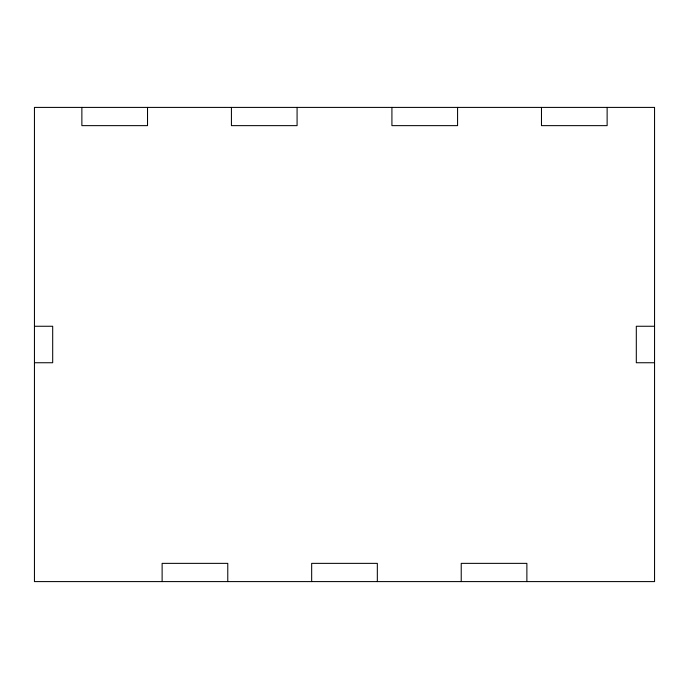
<?xml version="1.0" encoding="UTF-8"?>
<svg xmlns="http://www.w3.org/2000/svg" width="689" height="689" viewBox="0 0 689 689"><rect width="100%" height="100%" fill="white"/><g stroke="black" fill="none" stroke-linecap="round" stroke-linejoin="round"><path stroke-width="1.03" d="M34.45 326.259L52.691 326.259L52.691 362.741L34.45 362.741M654.55 326.259L636.309 326.259L636.309 362.741L654.55 362.741M607.13 107.406L607.13 125.639L541.476 125.639L541.476 107.406M526.878 581.594L526.878 563.361L461.225 563.361L461.225 581.594M457.574 107.406L457.574 125.639L391.92 125.639L391.92 107.406M377.331 581.594L377.331 563.361L311.669 563.361L311.669 581.594M297.08 107.406L297.08 125.639L231.426 125.639L231.426 107.406M227.775 581.594L227.775 563.361L162.122 563.361L162.122 581.594M147.524 107.406L147.524 125.639L81.87 125.639L81.87 107.406M654.55 107.406L34.45 107.406L34.45 581.594L654.55 581.594L654.55 107.406"/></g></svg>
